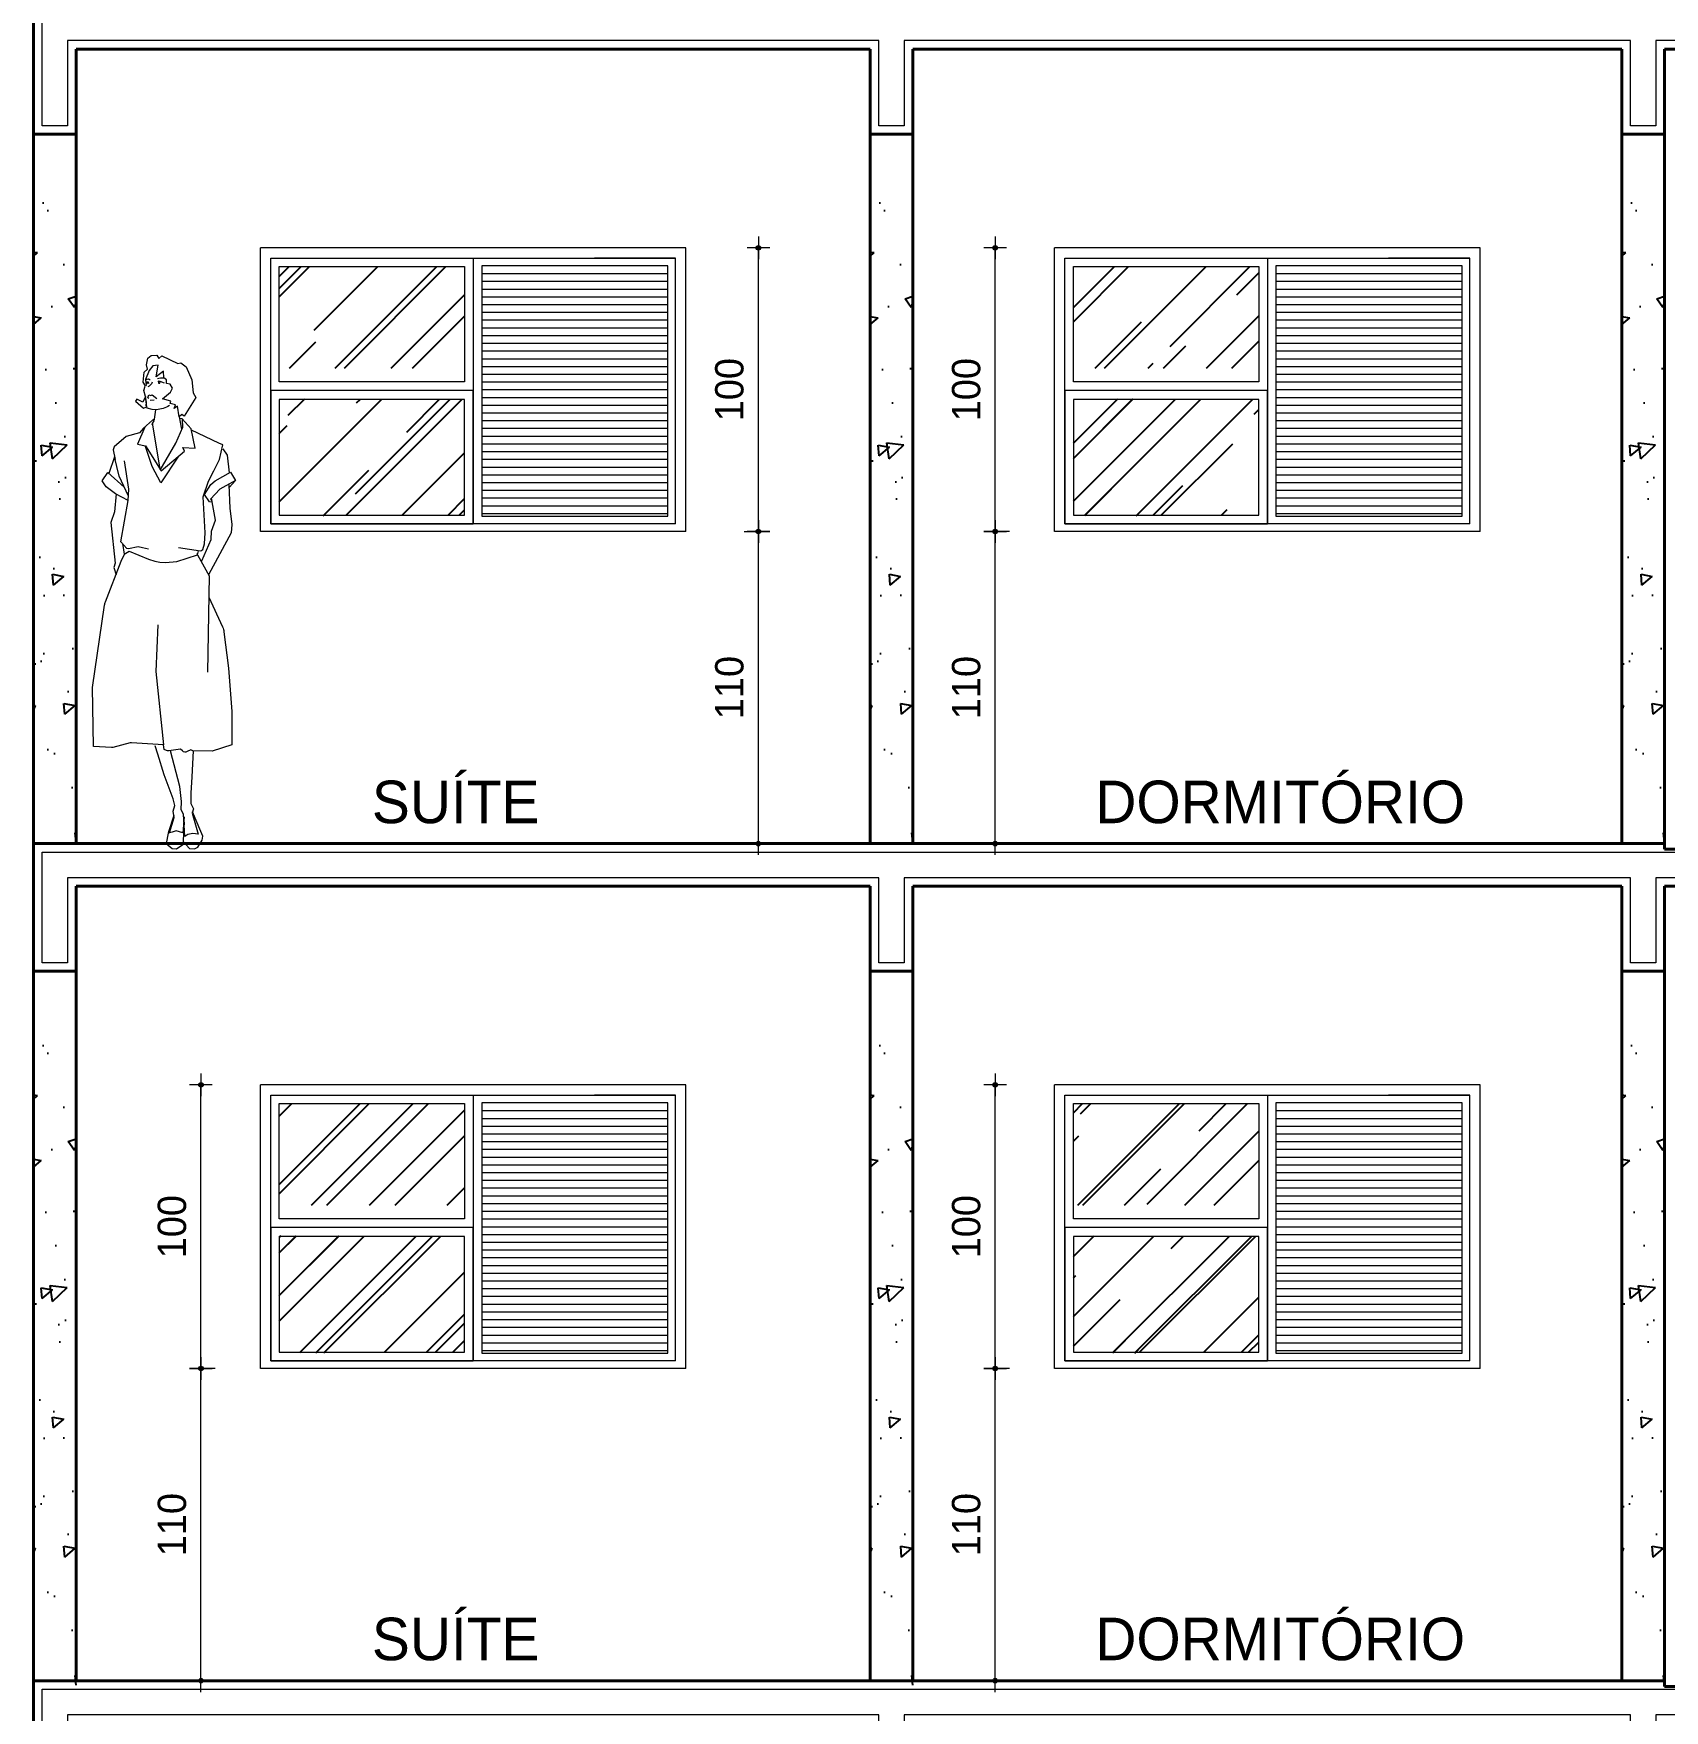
# Model space of a CAD drawing. Header units: millimetres. Extents: x 13204 to 24802, y 21209 to 40694.
# Drawn here: x 18773 to 19348, y 29468 to 30059 of the extents above; entities that cross this region are included whole.
import ezdxf

# ---------------------------------------------------------------- set-up
doc = ezdxf.new("R2010")
doc.units = ezdxf.units.MM
for name, color, linetype, lineweight in [('COTAS', 30, 'Continuous', 5), ('Hachura', 8, 'Continuous', 0), ('Layout', 6, 'Continuous', 15), ('Moveis', 6, 'Continuous', 13), ('PAREDE', 1, 'Continuous', 40), ('Paredes', 1, 'Continuous', 40), ('PISO', 5, 'Continuous', 5), ('TEXTO', 4, 'Continuous', 5), ('Veiculos e pessoas', 245, 'Continuous', 0)]:
    doc.layers.add(name, color=color, linetype=linetype, lineweight=lineweight)
doc.layers.add('HACHURAS', color=8, linetype='Continuous')
doc.styles.add('LANA', font='stylu.ttf')
doc.dimstyles.new('COTA 50', dxfattribs={"dimscale": 0, "dimtxt": 10, "dimasz": 0.5, "dimexe": 1.25, "dimexo": 5, "dimgap": 5, "dimtad": 1, "dimdec": 0, "dimtxsty": 'LANA', "dimblk": 'cota', "dimcen": 2.5, "dimse2": 1, "dimclrd": 256, "dimclre": 256, "dimclrt": 256, "dimaunit": 1, "dimadec": 0, "dimazin": 0, "dimtfac": 1, "dimtdec": 0, "dimtmove": 0, "dimatfit": 3, "dimldrblk": 'DOTSMALL', "dimfxl": 5, "dimfxlon": 1, "dimtzin": 9, "dimlwd": -1, "dimlwe": -1, "dimarcsym": 0})
pattern_1 = [(45, (-38633.719, 16124.36), (21.552615, 57.473639), [381, -50.8, 127, -25.4]), (45, (-38618.81, 16157.228), (-41.847994, 5.926969), [76.2, -8.382, 152.4, -19.05]), (45, (-38640.005, 16148.607), (81.3611205, 105.428207), [203.2, -35.56, 101.6, -25.4])]

# ---------------------------------------------------------------- blocks, each defined once
blk = doc.blocks.new('Pes022')
at = {"layer": 'Veiculos e pessoas', "color": 8}
for points in [[(112.7, 1648.5), (117.3, 1643), (124.8, 1655.5), (121.2, 1690.6), (109.5, 1701.6), (113.4, 1717.5), (108.8, 1740.5), (96.5, 1750), (76.4, 1750.6), (69.9, 1739.3), (59.1, 1748.2), (2.7, 1722.1), (-8.2, 1723.8), (-26.9, 1709.6), (-46.8, 1663.7), (-50.9, 1618.8), (-61.1, 1602.4), (-19.1, 1536.6), (-10.9, 1542.2), (-2.4, 1534.1), (4.2, 1571.3), (16.2, 1563.4), (11.5, 1575.7), (29.5, 1581.1), (27.7, 1589.1), (56.6, 1597), (28.3, 1620.3), (21.3, 1634.4), (30, 1648.5), (42.6, 1651.6), (42.6, 1663.6), (52.3, 1670.8), (53.2, 1694.6), (79.2, 1674.9), (72.3, 1715.5), (90.8, 1713.4), (104.1, 1697.2), (116.9, 1664.8), (115.6, 1651.9)], [(72.4, 1659.6), (71.5, 1652.7), (66.4, 1651.9), (64.7, 1658.7)], [(107.5, 1657), (106.6, 1651), (109.2, 1651.9), (111.8, 1657)], [(126.1, 1585.9), (147.5, 1595.9), (152.1, 1588.4), (123.8, 1564.5), (112.2, 1569), (116.8, 1605)]]:
    blk.add_lwpolyline(points, close=True, dxfattribs=at)
for points in [[(121.2, 1690.6), (109.5, 1701.6), (113.4, 1717.5)], [(49.3, 1652.7), (65.5, 1658.7), (72.4, 1658.7)], [(117.3, 1643), (124.8, 1655.5)], [(105, 1598.6), (108.7, 1601), (105.3, 1611.1), (98.4, 1609.1), (93.6, 1611.6), (76.5, 1598.4)], [(93.7, 1505.9), (85.1, 1524.9), (80.8, 1558.5)], [(86.1, 1592.6), (99.8, 1590.8)], [(-78.5, 1061.4), (-85.3, 1065.9), (-91.3, 1085.8), (-93.8, 1125.4), (-86.4, 1252.2), (-104.8, 1306.4), (-124.6, 1343.9), (-144.3, 1383.7), (-156.4, 1435.1), (-142.3, 1441.1), (-45.1, 1486.9)], [(119.6, 1497.3), (145.2, 1437.2), (116.7, 1431.6), (61.4, 1343.7), (-20.4, 1412.1), (-14.3, 1425.6), (-58.6, 1423.7), (-44.3, 1490.9), (-11.9, 1526.2), (-3, 1527.5)], [(64.9, 1345.8), (10.3, 1440.6), (-14.3, 1496.9), (-13.9, 1524.1)], [(-11.2, 1489.8), (-2.9, 1533.7)], [(87.4, 1517.9), (93.7, 1510.9), (65.8, 1350.8)], [(84.5, 1525.2), (92.1, 1522.5), (123.9, 1493.4), (138, 1477.6), (184.6, 1463.8), (227.1, 1428.5), (230.7, 1417.5), (224.2, 1383.5)], [(-155.8, 1420.7), (-171.4, 1398.6), (-178.4, 1336.1)], [(0.3, 1394.8), (62.8, 1301), (93, 1358.6), (116.7, 1429.3)], [(106.2, 1067.1), (127.7, 1071.9), (143.2, 1075.6), (176.8, 1067.9), (182.1, 1069.2), (203.6, 1092.6), (177.9, 1239.4), (176.1, 1278.5), (191.1, 1378.6)], [(177.2, 1254.4), (209.5, 1324.4), (226.6, 1393.1), (246.5, 1334.5)], [(-118.7, 1232.8), (-108.4, 1234.4), (-90.8, 1260.2), (-113.5, 1295.3), (-129.2, 1307.7), (-183.2, 1338.6), (-200.8, 1309.4), (-145.1, 1278.6), (-112.5, 1243), (-117.7, 1238.8)], [(-200.1, 1309.2), (-178.7, 1284.2)], [(177.5, 1239.2), (222, 1262.9), (256, 1286.7), (270, 1307.8), (249.9, 1337.5), (191.8, 1286)], [(-177.2, 1294.3), (-180.2, 1211.7), (-187.9, 1153.8), (-185.3, 1124.3), (-105.6, 976.5)], [(-81.3, 1025.8), (-114.7, 1100.9), (-116.2, 1131), (-129.9, 1169.6), (-116.2, 1247)], [(219.7, 1262.1), (225.5, 1199), (238.6, 1161.6), (223.8, 1018.4), (228.4, 1002.9), (220.3, 977)], [(198.2, 1086.8), (192.5, 1049.1), (174.7, 1060.2), (106, 1031.6), (83.4, 1024.5), (66.2, 1021.4), (46.2, 1020), (6.2, 1024), (-66.8, 1047.2), (-107.2, 973.7), (-102.3, 633.9)], [(0.5, 1073.2), (-77.6, 1060.9)], [(-66.8, 1047.2), (-70, 1062)], [(-64.1, 1052.2), (-64.8, 1052.6)], [(-51.6, 356.8), (-46.2, 264.4), (-42.9, 206.9), (-43.4, 171.2), (-52.3, 152.5), (-47.3, 136.4), (-69.3, 63), (-50, 65.6), (-32.7, 61.7), (-22.1, 54.3), (-17.7, 133.8), (-9, 148.9), (-10.7, 177.7), (-4.4, 231.2), (29, 356.7)], [(32.7, 67.8), (15.4, 122), (19.7, 143.8), (13.3, 163.8), (19.6, 187.8), (51.3, 272.4), (73, 344.7), (83.1, 374.7)], [(-19.4, 105.7), (-16.8, 66.8), (-16.2, 37), (-38.7, 12.1), (-55.7, 11.5), (-67.5, 17.3), (-83, 42), (-84.8, 55.8), (-78.8, 72.4), (-49, 142)], [(-19.2, 124.1), (-15.3, 67), (8.1, 74.7), (23.2, 70.3), (37.4, 66.5), (43.6, 29.5), (22.5, 12.2), (7.5, 10.7), (-21.7, 30.9)], [(16.7, 128.8), (37.2, 67.8)]]:
    blk.add_lwpolyline(points, dxfattribs=at)
for points in [[(75, 1668.2, 0.186601), (53.5, 1670.7)], [(92.9, 1655.3, 0.138037), (108.4, 1639)], [(116.1, 1663.9, 0.44711), (99.8, 1663.9)], [(32.1, 1573.1, 0.107552), (78.7, 1558.7), (93.6, 1559), (111.4, 1563.8), (114.1, 1573.9), (113.2, 1585.7), (116.8, 1605), (122.8, 1626.1), (118.1, 1642.2)], [(73.4, 800.1), (80.7, 636.6), (53.1, 378.1), (166.5, 384.8, -0.077304), (170.9, 384.4), (232.3, 368.8, 0.077747), (236.7, 368.4), (300.5, 372.3), (303.7, 580.2), (260.9, 870, 0.055446), (257.7, 882.1), (202.5, 1025.1), (191, 1050.1)], [(-106, 898.6), (-154.9, 793, 0.078426), (-159.8, 775.9), (-175.3, 648.1), (-187.8, 495.2), (-187.7, 378.1)], [(-187.7, 377.5), (-118.6, 355.9), (-50.6, 356.8), (-43.4, 360.4), (-29.9, 353.7, 0.313325), (-13.9, 356), (-7, 362.5), (34.7, 356, 0.153529), (43.2, 357.3), (51.4, 361.3), (53.1, 378.1)]]:
    blk.add_lwpolyline(points, format="xyb", dxfattribs=at)
blk = doc.blocks.new('cota')
at = {"layer": 'COTAS'}
blk.add_hatch(color=256, dxfattribs=at).paths.add_polyline_path([(-1.6, 0, 1), (1.6, 0, 1)])
for points in [[(-1.6, 0), (-8, 0)], [(0, 1.6), (0, 8)], [(8, 0), (1.6, 0)], [(0, -8), (0, -1.6)]]:
    blk.add_lwpolyline(points, dxfattribs=at)
blk.add_circle((0, 0), 1.6, dxfattribs=at)
blk = doc.blocks.new('*D874')
at = {"layer": 'COTAS', "transparency": 16777216}
for p, q in [((18831.83, 29479.06), (18831.83, 29588.06)), ((18826.83, 29478.56), (18833.08, 29478.56))]:
    blk.add_line(p, q, dxfattribs=at)
at = {"layer": 'Defpoints', "color": 0, "transparency": 16777216}
for p in [(18831.83, 29588.56), (18852.79, 29588.56), (18787.79, 29478.56)]:
    blk.add_point(p, dxfattribs=at)
at = {"layer": 'COTAS', "transparency": 16777216, "xscale": 0.5, "yscale": 0.5, "zscale": 0.5}
for p, rotation in [((18831.83, 29588.56), 90), ((18831.83, 29478.56), 270)]:
    blk.add_blockref('cota', p, dxfattribs=dict(at, rotation=rotation))
at = {"layer": 'COTAS', "transparency": 16777216, "insert": (18821.65, 29533.56), "char_height": 10, "attachment_point": 5, "rotation": 90, "style": 'LANA'}
blk.add_mtext('110', dxfattribs=at)
blk = doc.blocks.new('_DotSmall')
at = {"layer": 'PAREDE', "color": 0, "const_width": 0.5}
blk.add_lwpolyline([(-0.0625, 0, 1), (0.0625, 0, 1)], format="xyb", close=True, dxfattribs=at)
blk = doc.blocks.new('*D875')
at = {"layer": 'COTAS', "transparency": 16777216}
for p, q in [((18831.83, 29589.06), (18831.83, 29688.06)), ((18836.83, 29588.56), (18830.58, 29588.56))]:
    blk.add_line(p, q, dxfattribs=at)
at = {"layer": 'Defpoints', "color": 0, "transparency": 16777216}
for p in [(18831.83, 29688.56), (18852.79, 29688.56), (18852.79, 29588.56)]:
    blk.add_point(p, dxfattribs=at)
at = {"layer": 'COTAS', "transparency": 16777216, "xscale": 0.5, "yscale": 0.5, "zscale": 0.5}
for p, rotation in [((18831.83, 29688.56), 90), ((18831.83, 29588.56), 270)]:
    blk.add_blockref('cota', p, dxfattribs=dict(at, rotation=rotation))
at = {"layer": 'COTAS', "transparency": 16777216, "insert": (18821.65, 29638.56), "char_height": 10, "attachment_point": 5, "rotation": 90, "style": 'LANA'}
blk.add_mtext('100', dxfattribs=at)
blk = doc.blocks.new('*D876')
at = {"layer": 'COTAS', "transparency": 16777216}
for p, q in [((19028.34, 29774.06), (19028.34, 29883.06)), ((19023.34, 29773.56), (19029.59, 29773.56))]:
    blk.add_line(p, q, dxfattribs=at)
at = {"layer": 'Defpoints', "color": 0, "transparency": 16777216}
for p in [(18852.79, 29883.56), (19028.34, 29883.56), (18787.79, 29773.56)]:
    blk.add_point(p, dxfattribs=at)
at = {"layer": 'COTAS', "transparency": 16777216, "xscale": 0.5, "yscale": 0.5, "zscale": 0.5}
for p, rotation in [((19028.34, 29883.56), 90), ((19028.34, 29773.56), 270)]:
    blk.add_blockref('cota', p, dxfattribs=dict(at, rotation=rotation))
at = {"layer": 'COTAS', "transparency": 16777216, "insert": (19018.16, 29828.56), "char_height": 10, "attachment_point": 5, "rotation": 90, "style": 'LANA'}
blk.add_mtext('110', dxfattribs=at)
blk = doc.blocks.new('*D877')
at = {"layer": 'COTAS', "transparency": 16777216}
for p, q in [((19028.34, 29884.06), (19028.34, 29983.06)), ((19023.34, 29883.56), (19029.59, 29883.56))]:
    blk.add_line(p, q, dxfattribs=at)
at = {"layer": 'Defpoints', "color": 0, "transparency": 16777216}
for p in [(18852.79, 29983.56), (19028.34, 29983.56), (18852.79, 29883.56)]:
    blk.add_point(p, dxfattribs=at)
at = {"layer": 'COTAS', "transparency": 16777216, "xscale": 0.5, "yscale": 0.5, "zscale": 0.5}
for p, rotation in [((19028.34, 29983.56), 90), ((19028.34, 29883.56), 270)]:
    blk.add_blockref('cota', p, dxfattribs=dict(at, rotation=rotation))
at = {"layer": 'COTAS', "transparency": 16777216, "insert": (19018.16, 29933.56), "char_height": 10, "attachment_point": 5, "rotation": 90, "style": 'LANA'}
blk.add_mtext('100', dxfattribs=at)
blk = doc.blocks.new('*D882')
at = {"layer": 'COTAS', "transparency": 16777216}
for p, q in [((19111.83, 29479.06), (19111.83, 29588.06)), ((19106.83, 29478.56), (19113.08, 29478.56))]:
    blk.add_line(p, q, dxfattribs=at)
at = {"layer": 'Defpoints', "color": 0, "transparency": 16777216}
for p in [(19111.83, 29588.56), (19132.79, 29588.56), (19067.79, 29478.56)]:
    blk.add_point(p, dxfattribs=at)
at = {"layer": 'COTAS', "transparency": 16777216, "xscale": 0.5, "yscale": 0.5, "zscale": 0.5}
for p, rotation in [((19111.83, 29588.56), 90), ((19111.83, 29478.56), 270)]:
    blk.add_blockref('cota', p, dxfattribs=dict(at, rotation=rotation))
at = {"layer": 'COTAS', "transparency": 16777216, "insert": (19101.65, 29533.56), "char_height": 10, "attachment_point": 5, "rotation": 90, "style": 'LANA'}
blk.add_mtext('110', dxfattribs=at)
blk = doc.blocks.new('*D883')
at = {"layer": 'COTAS', "transparency": 16777216}
for p, q in [((19111.83, 29589.06), (19111.83, 29688.06)), ((19116.83, 29588.56), (19110.58, 29588.56))]:
    blk.add_line(p, q, dxfattribs=at)
at = {"layer": 'Defpoints', "color": 0, "transparency": 16777216}
for p in [(19111.83, 29688.56), (19132.79, 29688.56), (19132.79, 29588.56)]:
    blk.add_point(p, dxfattribs=at)
at = {"layer": 'COTAS', "transparency": 16777216, "xscale": 0.5, "yscale": 0.5, "zscale": 0.5}
for p, rotation in [((19111.83, 29688.56), 90), ((19111.83, 29588.56), 270)]:
    blk.add_blockref('cota', p, dxfattribs=dict(at, rotation=rotation))
at = {"layer": 'COTAS', "transparency": 16777216, "insert": (19101.65, 29638.56), "char_height": 10, "attachment_point": 5, "rotation": 90, "style": 'LANA'}
blk.add_mtext('100', dxfattribs=at)
blk = doc.blocks.new('*D884')
at = {"layer": 'COTAS', "transparency": 16777216}
for p, q in [((19111.83, 29774.06), (19111.83, 29883.06)), ((19106.83, 29773.56), (19113.08, 29773.56))]:
    blk.add_line(p, q, dxfattribs=at)
at = {"layer": 'Defpoints', "color": 0, "transparency": 16777216}
for p in [(19111.83, 29883.56), (19132.79, 29883.56), (19067.79, 29773.56)]:
    blk.add_point(p, dxfattribs=at)
at = {"layer": 'COTAS', "transparency": 16777216, "xscale": 0.5, "yscale": 0.5, "zscale": 0.5}
for p, rotation in [((19111.83, 29883.56), 90), ((19111.83, 29773.56), 270)]:
    blk.add_blockref('cota', p, dxfattribs=dict(at, rotation=rotation))
at = {"layer": 'COTAS', "transparency": 16777216, "insert": (19101.65, 29828.56), "char_height": 10, "attachment_point": 5, "rotation": 90, "style": 'LANA'}
blk.add_mtext('110', dxfattribs=at)
blk = doc.blocks.new('*D885')
at = {"layer": 'COTAS', "transparency": 16777216}
for p, q in [((19111.83, 29884.06), (19111.83, 29983.06)), ((19116.83, 29883.56), (19110.58, 29883.56))]:
    blk.add_line(p, q, dxfattribs=at)
at = {"layer": 'Defpoints', "color": 0, "transparency": 16777216}
for p in [(19111.83, 29983.56), (19132.79, 29983.56), (19132.79, 29883.56)]:
    blk.add_point(p, dxfattribs=at)
at = {"layer": 'COTAS', "transparency": 16777216, "xscale": 0.5, "yscale": 0.5, "zscale": 0.5}
for p, rotation in [((19111.83, 29983.56), 90), ((19111.83, 29883.56), 270)]:
    blk.add_blockref('cota', p, dxfattribs=dict(at, rotation=rotation))
at = {"layer": 'COTAS', "transparency": 16777216, "insert": (19101.65, 29933.56), "char_height": 10, "attachment_point": 5, "rotation": 90, "style": 'LANA'}
blk.add_mtext('100', dxfattribs=at)

msp = doc.modelspace()

# ---------------------------------------------------------------- hatches: boundary and pattern name
at = {"layer": 'Hachura'}
h = msp.add_hatch(dxfattribs=at)
h.set_pattern_fill('_USER', color=256, scale=2.727273, style=0, pattern_type=0)
h.set_pattern_definition([(180, (19011.431, 29805.382), (0, 2.727273), [])])
h.paths.add_polyline_path([(18930.79, 29977.2), (18996.43, 29977.2), (18996.43, 29889.02), (18930.79, 29889.02)])
h = msp.add_hatch(dxfattribs=at)
h.set_pattern_fill('_USER', color=256, scale=2.727273, style=0, pattern_type=0)
h.set_pattern_definition([(180, (19291.431, 29805.382), (0, 2.727273), [])])
h.paths.add_polyline_path([(19210.79, 29977.2), (19276.43, 29977.2), (19276.43, 29889.02), (19210.79, 29889.02)])
h = msp.add_hatch(dxfattribs=at)
h.set_pattern_fill('_USER', color=256, scale=2.727273, style=0, pattern_type=0)
h.set_pattern_definition([(180, (19011.431, 29510.382), (0, 2.727273), [])])
h.paths.add_polyline_path([(18930.79, 29682.2), (18996.43, 29682.2), (18996.43, 29594.02), (18930.79, 29594.02)])
h = msp.add_hatch(dxfattribs=at)
h.set_pattern_fill('_USER', color=256, scale=2.727273, style=0, pattern_type=0)
h.set_pattern_definition([(180, (19291.431, 29510.382), (0, 2.727273), [])])
h.paths.add_polyline_path([(19210.79, 29682.2), (19276.43, 29682.2), (19276.43, 29594.02), (19210.79, 29594.02)])
at = {"layer": 'HACHURAS'}
h = msp.add_hatch(dxfattribs=at)
h.set_pattern_fill('AR-CONC', color=256, scale=0.25, angle=90, style=0)
h.set_pattern_definition([(40, (18787.795, 29773.564), (-3.985, 45.546), [4.7625, -52.3875]), (95, (18787.795, 29773.564), (47.764, -8.811), [3.81, -41.91]), (349.55, (18787.462, 29777.36), (43.779, 36.736), [4.0475, -44.5225]), (43.816, (18800.495, 29773.564), (-10.51, 67.77), [7.144, -78.581]), (353.364, (18799.62, 29779.21), (61.856, 59.351), [6.071, -66.784]), (98.816, (18800.495, 29773.564), (61.856, 59.351), [5.715, -62.865]), (69, (18797.32, 29779.914), (-25.5664, 37.904), [4.7625, -52.3875]), (124, (18797.32, 29779.914), (46.047, 15.4505), [3.81, -41.91]), (18.549, (18795.19, 29783.072), (20.481, 53.354), [4.0475, -44.5225]), (52.5, (18787.795, 29773.564), (21.1388, 0.7722), [0, -41.402, 0, -42.545, 0, -42.0688]), (82.5, (18787.795, 29773.564), (25.0451, 16.705), [0, -24.257, 0, -40.4495, 0, -16.0337]), (122.5, (18787.795, 29759.403), (-1.4322, 33.8976), [0, -15.875, 0, -49.53, 0, -65.7225]), (132.5, (18787.795, 29753.053), (6.3566, 37.0323), [0, -20.6375, 0, -32.893, 0, -46.6725])])
h.paths.add_polyline_path([(18772.79, 30023.56), (18787.79, 30023.56), (18787.79, 29773.56), (18772.79, 29773.56)])
h = msp.add_hatch(dxfattribs=at)
h.set_pattern_fill('AR-CONC', color=256, scale=0.25, angle=90, style=0)
h.set_pattern_definition([(40, (19082.795, 29773.564), (-3.985, 45.546), [4.7625, -52.3875]), (95, (19082.795, 29773.564), (47.764, -8.811), [3.81, -41.91]), (349.55, (19082.462, 29777.36), (43.779, 36.736), [4.0475, -44.5225]), (43.816, (19095.495, 29773.564), (-10.51, 67.77), [7.144, -78.581]), (353.364, (19094.62, 29779.21), (61.856, 59.351), [6.071, -66.784]), (98.816, (19095.495, 29773.564), (61.856, 59.351), [5.715, -62.865]), (69, (19092.32, 29779.914), (-25.5664, 37.904), [4.7625, -52.3875]), (124, (19092.32, 29779.914), (46.047, 15.4505), [3.81, -41.91]), (18.549, (19090.19, 29783.072), (20.481, 53.354), [4.0475, -44.5225]), (52.5, (19082.795, 29773.564), (21.1388, 0.7722), [0, -41.402, 0, -42.545, 0, -42.0688]), (82.5, (19082.795, 29773.564), (25.0451, 16.705), [0, -24.257, 0, -40.4495, 0, -16.0337]), (122.5, (19082.795, 29759.403), (-1.4322, 33.8976), [0, -15.875, 0, -49.53, 0, -65.7225]), (132.5, (19082.795, 29753.053), (6.3566, 37.0323), [0, -20.6375, 0, -32.893, 0, -46.6725])])
h.paths.add_polyline_path([(19067.79, 30023.56), (19082.79, 30023.56), (19082.79, 29773.56), (19067.79, 29773.56)])
h = msp.add_hatch(dxfattribs=at)
h.set_pattern_fill('AR-CONC', color=256, scale=0.25, angle=90, style=0)
h.set_pattern_definition([(40, (19347.795, 29773.564), (-3.985, 45.546), [4.7625, -52.3875]), (95, (19347.795, 29773.564), (47.764, -8.811), [3.81, -41.91]), (349.55, (19347.462, 29777.36), (43.779, 36.736), [4.0475, -44.5225]), (43.816, (19360.495, 29773.564), (-10.51, 67.77), [7.144, -78.581]), (353.364, (19359.62, 29779.21), (61.856, 59.351), [6.071, -66.784]), (98.816, (19360.495, 29773.564), (61.856, 59.351), [5.715, -62.865]), (69, (19357.32, 29779.914), (-25.5664, 37.904), [4.7625, -52.3875]), (124, (19357.32, 29779.914), (46.047, 15.4505), [3.81, -41.91]), (18.549, (19355.19, 29783.072), (20.481, 53.354), [4.0475, -44.5225]), (52.5, (19347.795, 29773.564), (21.1388, 0.7722), [0, -41.402, 0, -42.545, 0, -42.0688]), (82.5, (19347.795, 29773.564), (25.0451, 16.705), [0, -24.257, 0, -40.4495, 0, -16.0337]), (122.5, (19347.795, 29759.403), (-1.4322, 33.8976), [0, -15.875, 0, -49.53, 0, -65.7225]), (132.5, (19347.795, 29753.053), (6.3566, 37.0323), [0, -20.6375, 0, -32.893, 0, -46.6725])])
h.paths.add_polyline_path([(19332.79, 30023.56), (19347.79, 30023.56), (19347.79, 29773.56), (19332.79, 29773.56)])
h = msp.add_hatch(dxfattribs=at)
h.set_pattern_fill('AR-RROOF', color=256, angle=45, style=0)
h.set_pattern_definition(pattern_1)
h.paths.add_polyline_path([(18859.43, 29976.93), (18924.79, 29976.93), (18924.79, 29941.11), (18859.43, 29941.11)])
h = msp.add_hatch(dxfattribs=at)
h.set_pattern_fill('AR-RROOF', color=256, angle=45, style=0)
h.set_pattern_definition(pattern_1)
h.paths.add_polyline_path([(19139.43, 29976.93), (19204.79, 29976.93), (19204.79, 29941.11), (19139.43, 29941.11)])
h = msp.add_hatch(dxfattribs=at)
h.set_pattern_fill('AR-RROOF', color=256, angle=45, style=0)
h.set_pattern_definition(pattern_1)
h.paths.add_polyline_path([(18882.34, 29930.38), (18859.43, 29930.38), (18859.43, 29889.29), (18882.34, 29889.02)])
h = msp.add_hatch(dxfattribs=at)
h.set_pattern_fill('AR-RROOF', color=256, angle=45, style=0)
h.set_pattern_definition(pattern_1)
h.paths.add_polyline_path([(18882.34, 29930.38), (18859.43, 29930.38), (18859.43, 29889.29), (18882.34, 29889.02)])
h = msp.add_hatch(dxfattribs=at)
h.set_pattern_fill('AR-RROOF', color=256, angle=45, style=0)
h.set_pattern_definition(pattern_1)
h.paths.add_polyline_path([(18882.34, 29930.38), (18859.43, 29930.38), (18859.43, 29889.29), (18882.34, 29889.02)])
h = msp.add_hatch(dxfattribs=at)
h.set_pattern_fill('AR-RROOF', color=256, angle=45, style=0)
h.set_pattern_definition(pattern_1)
h.paths.add_polyline_path([(18924.79, 29930.11), (18859.43, 29930.38), (18859.43, 29889.29), (18924.79, 29889.29)])
h = msp.add_hatch(dxfattribs=at)
h.set_pattern_fill('AR-RROOF', color=256, angle=45, style=0)
h.set_pattern_definition(pattern_1)
h.paths.add_polyline_path([(19162.34, 29930.38), (19139.43, 29930.38), (19139.43, 29889.29), (19162.34, 29889.02)])
h = msp.add_hatch(dxfattribs=at)
h.set_pattern_fill('AR-RROOF', color=256, angle=45, style=0)
h.set_pattern_definition(pattern_1)
h.paths.add_polyline_path([(19162.34, 29930.38), (19139.43, 29930.38), (19139.43, 29889.29), (19162.34, 29889.02)])
h = msp.add_hatch(dxfattribs=at)
h.set_pattern_fill('AR-RROOF', color=256, angle=45, style=0)
h.set_pattern_definition(pattern_1)
h.paths.add_polyline_path([(19162.34, 29930.38), (19139.43, 29930.38), (19139.43, 29889.29), (19162.34, 29889.02)])
h = msp.add_hatch(dxfattribs=at)
h.set_pattern_fill('AR-RROOF', color=256, angle=45, style=0)
h.set_pattern_definition(pattern_1)
h.paths.add_polyline_path([(19204.79, 29930.11), (19139.43, 29930.38), (19139.43, 29889.29), (19204.79, 29889.29)])
h = msp.add_hatch(dxfattribs=at)
h.set_pattern_fill('AR-CONC', color=256, scale=0.25, angle=90, style=0)
h.set_pattern_definition([(40, (18787.795, 29476.564), (-3.985, 45.546), [4.7625, -52.3875]), (95, (18787.795, 29476.564), (47.764, -8.811), [3.81, -41.91]), (349.55, (18787.462, 29480.36), (43.779, 36.736), [4.0475, -44.5225]), (43.816, (18800.495, 29476.564), (-10.51, 67.77), [7.144, -78.581]), (353.364, (18799.62, 29482.21), (61.856, 59.351), [6.071, -66.784]), (98.816, (18800.495, 29476.564), (61.856, 59.351), [5.715, -62.865]), (69, (18797.32, 29482.914), (-25.5664, 37.904), [4.7625, -52.3875]), (124, (18797.32, 29482.914), (46.047, 15.4505), [3.81, -41.91]), (18.549, (18795.19, 29486.072), (20.481, 53.354), [4.0475, -44.5225]), (52.5, (18787.795, 29476.564), (21.1388, 0.7722), [0, -41.402, 0, -42.545, 0, -42.0688]), (82.5, (18787.795, 29476.564), (25.0451, 16.705), [0, -24.257, 0, -40.4495, 0, -16.0337]), (122.5, (18787.795, 29462.403), (-1.4322, 33.8976), [0, -15.875, 0, -49.53, 0, -65.7225]), (132.5, (18787.795, 29456.053), (6.3566, 37.0323), [0, -20.6375, 0, -32.893, 0, -46.6725])])
h.paths.add_polyline_path([(18772.79, 29726.56), (18787.79, 29726.56), (18787.79, 29476.56), (18772.79, 29476.56)])
h = msp.add_hatch(dxfattribs=at)
h.set_pattern_fill('AR-CONC', color=256, scale=0.25, angle=90, style=0)
h.set_pattern_definition([(40, (19082.795, 29476.564), (-3.985, 45.546), [4.7625, -52.3875]), (95, (19082.795, 29476.564), (47.764, -8.811), [3.81, -41.91]), (349.55, (19082.462, 29480.36), (43.779, 36.736), [4.0475, -44.5225]), (43.816, (19095.495, 29476.564), (-10.51, 67.77), [7.144, -78.581]), (353.364, (19094.62, 29482.21), (61.856, 59.351), [6.071, -66.784]), (98.816, (19095.495, 29476.564), (61.856, 59.351), [5.715, -62.865]), (69, (19092.32, 29482.914), (-25.5664, 37.904), [4.7625, -52.3875]), (124, (19092.32, 29482.914), (46.047, 15.4505), [3.81, -41.91]), (18.549, (19090.19, 29486.072), (20.481, 53.354), [4.0475, -44.5225]), (52.5, (19082.795, 29476.564), (21.1388, 0.7722), [0, -41.402, 0, -42.545, 0, -42.0688]), (82.5, (19082.795, 29476.564), (25.0451, 16.705), [0, -24.257, 0, -40.4495, 0, -16.0337]), (122.5, (19082.795, 29462.403), (-1.4322, 33.8976), [0, -15.875, 0, -49.53, 0, -65.7225]), (132.5, (19082.795, 29456.053), (6.3566, 37.0323), [0, -20.6375, 0, -32.893, 0, -46.6725])])
h.paths.add_polyline_path([(19067.79, 29726.56), (19082.79, 29726.56), (19082.79, 29476.56), (19067.79, 29476.56)])
h = msp.add_hatch(dxfattribs=at)
h.set_pattern_fill('AR-CONC', color=256, scale=0.25, angle=90, style=0)
h.set_pattern_definition([(40, (19347.795, 29476.564), (-3.985, 45.546), [4.7625, -52.3875]), (95, (19347.795, 29476.564), (47.764, -8.811), [3.81, -41.91]), (349.55, (19347.462, 29480.36), (43.779, 36.736), [4.0475, -44.5225]), (43.816, (19360.495, 29476.564), (-10.51, 67.77), [7.144, -78.581]), (353.364, (19359.62, 29482.21), (61.856, 59.351), [6.071, -66.784]), (98.816, (19360.495, 29476.564), (61.856, 59.351), [5.715, -62.865]), (69, (19357.32, 29482.914), (-25.5664, 37.904), [4.7625, -52.3875]), (124, (19357.32, 29482.914), (46.047, 15.4505), [3.81, -41.91]), (18.549, (19355.19, 29486.072), (20.481, 53.354), [4.0475, -44.5225]), (52.5, (19347.795, 29476.564), (21.1388, 0.7722), [0, -41.402, 0, -42.545, 0, -42.0688]), (82.5, (19347.795, 29476.564), (25.0451, 16.705), [0, -24.257, 0, -40.4495, 0, -16.0337]), (122.5, (19347.795, 29462.403), (-1.4322, 33.8976), [0, -15.875, 0, -49.53, 0, -65.7225]), (132.5, (19347.795, 29456.053), (6.3566, 37.0323), [0, -20.6375, 0, -32.893, 0, -46.6725])])
h.paths.add_polyline_path([(19332.79, 29726.56), (19347.79, 29726.56), (19347.79, 29476.56), (19332.79, 29476.56)])
h = msp.add_hatch(dxfattribs=at)
h.set_pattern_fill('AR-RROOF', color=256, angle=45, style=0)
h.set_pattern_definition(pattern_1)
h.paths.add_polyline_path([(18859.43, 29681.93), (18924.79, 29681.93), (18924.79, 29646.11), (18859.43, 29646.11)])
h = msp.add_hatch(dxfattribs=at)
h.set_pattern_fill('AR-RROOF', color=256, angle=45, style=0)
h.set_pattern_definition(pattern_1)
h.paths.add_polyline_path([(19139.43, 29681.93), (19204.79, 29681.93), (19204.79, 29646.11), (19139.43, 29646.11)])
h = msp.add_hatch(dxfattribs=at)
h.set_pattern_fill('AR-RROOF', color=256, angle=45, style=0)
h.set_pattern_definition(pattern_1)
h.paths.add_polyline_path([(18882.34, 29635.38), (18859.43, 29635.38), (18859.43, 29594.29), (18882.34, 29594.02)])
h = msp.add_hatch(dxfattribs=at)
h.set_pattern_fill('AR-RROOF', color=256, angle=45, style=0)
h.set_pattern_definition(pattern_1)
h.paths.add_polyline_path([(18882.34, 29635.38), (18859.43, 29635.38), (18859.43, 29594.29), (18882.34, 29594.02)])
h = msp.add_hatch(dxfattribs=at)
h.set_pattern_fill('AR-RROOF', color=256, angle=45, style=0)
h.set_pattern_definition(pattern_1)
h.paths.add_polyline_path([(18882.34, 29635.38), (18859.43, 29635.38), (18859.43, 29594.29), (18882.34, 29594.02)])
h = msp.add_hatch(dxfattribs=at)
h.set_pattern_fill('AR-RROOF', color=256, angle=45, style=0)
h.set_pattern_definition(pattern_1)
h.paths.add_polyline_path([(18924.79, 29635.11), (18859.43, 29635.38), (18859.43, 29594.29), (18924.79, 29594.29)])
h = msp.add_hatch(dxfattribs=at)
h.set_pattern_fill('AR-RROOF', color=256, angle=45, style=0)
h.set_pattern_definition(pattern_1)
h.paths.add_polyline_path([(19162.34, 29635.38), (19139.43, 29635.38), (19139.43, 29594.29), (19162.34, 29594.02)])
h = msp.add_hatch(dxfattribs=at)
h.set_pattern_fill('AR-RROOF', color=256, angle=45, style=0)
h.set_pattern_definition(pattern_1)
h.paths.add_polyline_path([(19162.34, 29635.38), (19139.43, 29635.38), (19139.43, 29594.29), (19162.34, 29594.02)])
h = msp.add_hatch(dxfattribs=at)
h.set_pattern_fill('AR-RROOF', color=256, angle=45, style=0)
h.set_pattern_definition(pattern_1)
h.paths.add_polyline_path([(19162.34, 29635.38), (19139.43, 29635.38), (19139.43, 29594.29), (19162.34, 29594.02)])
h = msp.add_hatch(dxfattribs=at)
h.set_pattern_fill('AR-RROOF', color=256, angle=45, style=0)
h.set_pattern_definition(pattern_1)
h.paths.add_polyline_path([(19204.79, 29635.11), (19139.43, 29635.38), (19139.43, 29594.29), (19204.79, 29594.29)])

# ---------------------------------------------------------------- linework, layer by layer
at = {"layer": 'Hachura'}
for points in [[(18924.79, 29936.28), (18859.43, 29936.28), (18859.43, 29976.93), (18924.79, 29976.93)], [(19204.79, 29936.28), (19139.43, 29936.28), (19139.43, 29976.93), (19204.79, 29976.93)], [(18924.79, 29930.11), (18859.43, 29930.11), (18859.43, 29889.29), (18924.79, 29889.29)], [(19204.79, 29930.11), (19139.43, 29930.11), (19139.43, 29889.29), (19204.79, 29889.29)], [(18924.79, 29641.28), (18859.43, 29641.28), (18859.43, 29681.93), (18924.79, 29681.93)], [(19204.79, 29641.28), (19139.43, 29641.28), (19139.43, 29681.93), (19204.79, 29681.93)], [(18924.79, 29635.11), (18859.43, 29635.11), (18859.43, 29594.29), (18924.79, 29594.29)], [(19204.79, 29635.11), (19139.43, 29635.11), (19139.43, 29594.29), (19204.79, 29594.29)]]:
    msp.add_lwpolyline(points, close=True, dxfattribs=at)
for points in [[(18996.43, 29889.02), (18996.43, 29977.2), (18930.79, 29977.2), (18930.79, 29889.02), (18996.43, 29889.02)], [(19276.43, 29889.02), (19276.43, 29977.2), (19210.79, 29977.2), (19210.79, 29889.02), (19276.43, 29889.02)], [(18996.43, 29594.02), (18996.43, 29682.2), (18930.79, 29682.2), (18930.79, 29594.02), (18996.43, 29594.02)], [(19276.43, 29594.02), (19276.43, 29682.2), (19210.79, 29682.2), (19210.79, 29594.02), (19276.43, 29594.02)]]:
    msp.add_lwpolyline(points, dxfattribs=at)
at = {"layer": 'Moveis'}
for p, q in [((19002.79, 29983.56), (18852.79, 29983.56)), ((18852.79, 29883.56), (18852.79, 29983.56)), ((19002.79, 29883.56), (19002.79, 29983.56)), ((19282.79, 29983.56), (19132.79, 29983.56)), ((19132.79, 29883.56), (19132.79, 29983.56)), ((19282.79, 29883.56), (19282.79, 29983.56)), ((19002.79, 29883.56), (18852.79, 29883.56)), ((19282.79, 29883.56), (19132.79, 29883.56)), ((19002.79, 29688.56), (18852.79, 29688.56)), ((18852.79, 29588.56), (18852.79, 29688.56)), ((19002.79, 29588.56), (19002.79, 29688.56)), ((19282.79, 29688.56), (19132.79, 29688.56)), ((19132.79, 29588.56), (19132.79, 29688.56)), ((19282.79, 29588.56), (19282.79, 29688.56)), ((19002.79, 29588.56), (18852.79, 29588.56)), ((19282.79, 29588.56), (19132.79, 29588.56))]:
    msp.add_line(p, q, dxfattribs=at)
at = {"layer": 'Paredes'}
for p, q in [((18772.79, 30068.56), (18772.79, 29773.56)), ((19067.79, 30053.56), (18787.79, 30053.56)), ((18787.79, 30053.56), (18787.79, 29773.56)), ((19067.79, 30053.56), (19067.79, 29773.56)), ((19332.79, 30053.56), (19082.79, 30053.56)), ((19082.79, 30053.56), (19082.79, 29773.56)), ((19332.79, 30053.56), (19332.79, 29773.56)), ((19467.79, 30053.56), (19347.79, 30053.56)), ((19347.79, 30053.56), (19347.79, 29771.56)), ((18787.79, 30023.56), (18772.79, 30023.56)), ((19082.79, 30023.56), (19067.79, 30023.56)), ((19347.79, 30023.56), (19332.79, 30023.56)), ((19347.79, 29773.56), (18772.79, 29773.56)), ((18772.79, 29773.56), (18772.79, 29478.56)), ((19467.79, 29771.56), (19347.79, 29771.56)), ((19067.79, 29758.56), (18787.79, 29758.56)), ((18787.79, 29758.56), (18787.79, 29478.56)), ((19067.79, 29758.56), (19067.79, 29478.56)), ((19332.79, 29758.56), (19082.79, 29758.56)), ((19082.79, 29758.56), (19082.79, 29478.56)), ((19332.79, 29758.56), (19332.79, 29478.56)), ((19467.79, 29758.56), (19347.79, 29758.56)), ((19347.79, 29758.56), (19347.79, 29476.56)), ((18787.79, 29728.56), (18772.79, 29728.56)), ((19082.79, 29728.56), (19067.79, 29728.56)), ((19347.79, 29728.56), (19332.79, 29728.56)), ((19347.79, 29478.56), (18772.79, 29478.56)), ((18772.79, 29478.56), (18772.79, 29183.56)), ((19467.79, 29476.56), (19347.79, 29476.56))]:
    msp.add_line(p, q, dxfattribs=at)
at = {"layer": 'PISO'}
for p, q in [((18856.43, 29979.93), (18999.16, 29979.93)), ((18856.43, 29886.29), (18856.43, 29979.93)), ((18927.79, 29979.93), (18927.79, 29886.29)), ((18999.16, 29979.93), (18970.52, 29979.93)), ((18999.16, 29886.29), (18999.16, 29979.93)), ((19136.43, 29979.93), (19279.16, 29979.93)), ((19136.43, 29886.29), (19136.43, 29979.93)), ((19207.79, 29979.93), (19207.79, 29886.29)), ((19279.16, 29979.93), (19250.52, 29979.93)), ((19279.16, 29886.29), (19279.16, 29979.93)), ((18885.07, 29933.28), (18856.43, 29933.28)), ((19165.07, 29933.28), (19136.43, 29933.28)), ((18999.16, 29886.29), (18856.43, 29886.29)), ((18999.16, 29886.29), (18856.43, 29886.29)), ((18970.52, 29886.29), (18927.79, 29886.29)), ((19279.16, 29886.29), (19136.43, 29886.29)), ((19279.16, 29886.29), (19136.43, 29886.29)), ((19250.52, 29886.29), (19207.79, 29886.29)), ((18856.43, 29684.93), (18999.16, 29684.93)), ((18856.43, 29591.29), (18856.43, 29684.93)), ((18927.79, 29684.93), (18927.79, 29591.29)), ((18999.16, 29684.93), (18970.52, 29684.93)), ((18999.16, 29591.29), (18999.16, 29684.93)), ((19136.43, 29684.93), (19279.16, 29684.93)), ((19136.43, 29591.29), (19136.43, 29684.93)), ((19207.79, 29684.93), (19207.79, 29591.29)), ((19279.16, 29684.93), (19250.52, 29684.93)), ((19279.16, 29591.29), (19279.16, 29684.93)), ((18885.07, 29638.28), (18856.43, 29638.28)), ((19165.07, 29638.28), (19136.43, 29638.28)), ((18999.16, 29591.29), (18856.43, 29591.29)), ((18999.16, 29591.29), (18856.43, 29591.29)), ((18970.52, 29591.29), (18927.79, 29591.29)), ((19279.16, 29591.29), (19136.43, 29591.29)), ((19279.16, 29591.29), (19136.43, 29591.29)), ((19250.52, 29591.29), (19207.79, 29591.29))]:
    msp.add_line(p, q, dxfattribs=at)
for points in [[(19919.79, 30065.56), (19919.79, 30026.56), (19910.79, 30026.56), (19910.79, 30056.56), (19744.79, 30056.56), (19744.79, 30026.56), (19735.79, 30026.56), (19735.79, 30056.56), (19479.79, 30056.56), (19479.79, 30026.56), (19470.79, 30026.56), (19470.79, 30056.56), (19344.79, 30056.56), (19344.79, 30026.56), (19335.79, 30026.56), (19335.79, 30056.56), (19079.79, 30056.56), (19079.79, 30026.56), (19070.79, 30026.56), (19070.79, 30056.56), (18784.79, 30056.56), (18784.79, 30026.56), (18775.79, 30026.56), (18775.79, 30065.56)], [(18927.79, 29933.28), (18856.43, 29933.28), (18856.43, 29886.29), (18927.79, 29886.29)], [(19207.79, 29933.28), (19136.43, 29933.28), (19136.43, 29886.29), (19207.79, 29886.29)], [(19919.79, 29770.56), (19919.79, 29731.56), (19910.79, 29731.56), (19910.79, 29761.56), (19744.79, 29761.56), (19744.79, 29731.56), (19735.79, 29731.56), (19735.79, 29761.56), (19479.79, 29761.56), (19479.79, 29731.56), (19470.79, 29731.56), (19470.79, 29761.56), (19344.79, 29761.56), (19344.79, 29731.56), (19335.79, 29731.56), (19335.79, 29761.56), (19079.79, 29761.56), (19079.79, 29731.56), (19070.79, 29731.56), (19070.79, 29761.56), (18784.79, 29761.56), (18784.79, 29731.56), (18775.79, 29731.56), (18775.79, 29770.56)], [(18927.79, 29638.28), (18856.43, 29638.28), (18856.43, 29591.29), (18927.79, 29591.29)], [(19207.79, 29638.28), (19136.43, 29638.28), (19136.43, 29591.29), (19207.79, 29591.29)], [(19919.79, 29475.56), (19919.79, 29436.56), (19910.79, 29436.56), (19910.79, 29466.56), (19744.79, 29466.56), (19744.79, 29436.56), (19735.79, 29436.56), (19735.79, 29466.56), (19479.79, 29466.56), (19479.79, 29436.56), (19470.79, 29436.56), (19470.79, 29466.56), (19344.79, 29466.56), (19344.79, 29436.56), (19335.79, 29436.56), (19335.79, 29466.56), (19079.79, 29466.56), (19079.79, 29436.56), (19070.79, 29436.56), (19070.79, 29466.56), (18784.79, 29466.56), (18784.79, 29436.56), (18775.79, 29436.56), (18775.79, 29475.56)]]:
    msp.add_lwpolyline(points, close=True, dxfattribs=at)
for points in [[(18970.52, 29886.29), (18927.79, 29886.29)], [(19250.52, 29886.29), (19207.79, 29886.29)], [(18970.52, 29591.29), (18927.79, 29591.29)], [(19250.52, 29591.29), (19207.79, 29591.29)]]:
    msp.add_lwpolyline(points, dxfattribs=at)

# ---------------------------------------------------------------- block references
at = {"layer": 'Layout', "color": 1, "xscale": -0.1, "yscale": 0.1, "zscale": 0.1}
msp.add_blockref('Pes022', (18823.95, 29770.61), dxfattribs=at)

# ---------------------------------------------------------------- texts
at = {"layer": 'TEXTO', "char_height": 15, "width": 175.9752, "attachment_point": 5, "style": 'LANA'}
for s, insert in [('SUÍTE', (18921.62, 29788.16)), ('DORMITÓRIO', (19212.32, 29788.16)), ('SUÍTE', (18921.62, 29493.16)), ('DORMITÓRIO', (19212.32, 29493.16))]:
    msp.add_mtext(s, dxfattribs=dict(at, insert=insert))

# ---------------------------------------------------------------- dimensions: what is measured, and where the dimension line sits
at = {"layer": 'COTAS'}
for base, p1, p2, override, picture, middle in [((19028.34, 29983.56), (18852.79, 29883.56), (18852.79, 29983.56), {"dimscale": 1, "dimtmove": 1, "dimarcsym": 2}, '*D877', (19018.16, 29933.56)), ((19111.83, 29983.56), (19132.79, 29883.56), (19132.79, 29983.56), {"dimscale": 1, "dimtmove": 1, "dimarcsym": 2}, '*D885', (19101.65, 29933.56)), ((19028.34, 29883.56), (18787.79, 29773.56), (18852.79, 29883.56), {"dimscale": 1, "dimarcsym": 2}, '*D876', (19018.16, 29828.56)), ((19111.83, 29883.56), (19067.79, 29773.56), (19132.79, 29883.56), {"dimscale": 1, "dimarcsym": 2}, '*D884', (19101.65, 29828.56)), ((18831.83, 29688.56), (18852.79, 29588.56), (18852.79, 29688.56), {"dimscale": 1, "dimtmove": 1, "dimarcsym": 2}, '*D875', (18821.65, 29638.56)), ((19111.83, 29688.56), (19132.79, 29588.56), (19132.79, 29688.56), {"dimscale": 1, "dimtmove": 1, "dimarcsym": 2}, '*D883', (19101.65, 29638.56)), ((18831.83, 29588.56), (18787.79, 29478.56), (18852.79, 29588.56), {"dimscale": 1, "dimarcsym": 2}, '*D874', (18821.65, 29533.56)), ((19111.83, 29588.56), (19067.79, 29478.56), (19132.79, 29588.56), {"dimscale": 1, "dimarcsym": 2}, '*D882', (19101.65, 29533.56))]:
    dim = msp.add_linear_dim(base=base, p1=p1, p2=p2, angle=90, dimstyle='COTA 50', override=override, dxfattribs=at)
    dim.commit()
    dim.dimension.update_dxf_attribs({"geometry": picture, "text_midpoint": middle})

doc.saveas('drawing.dxf')
